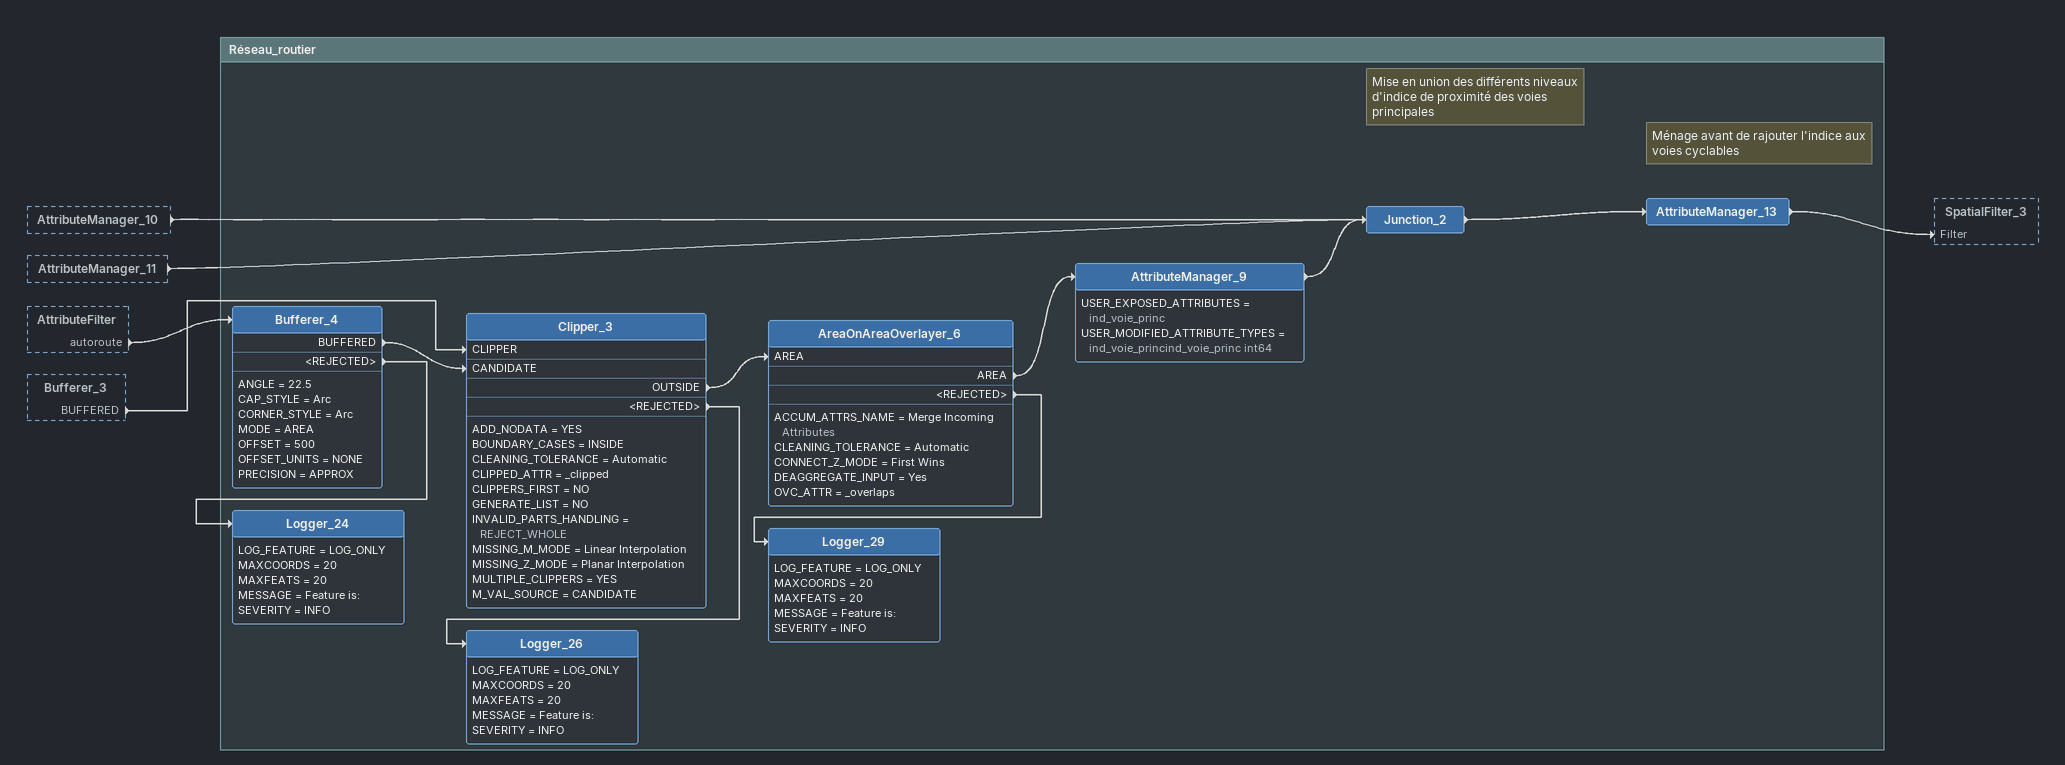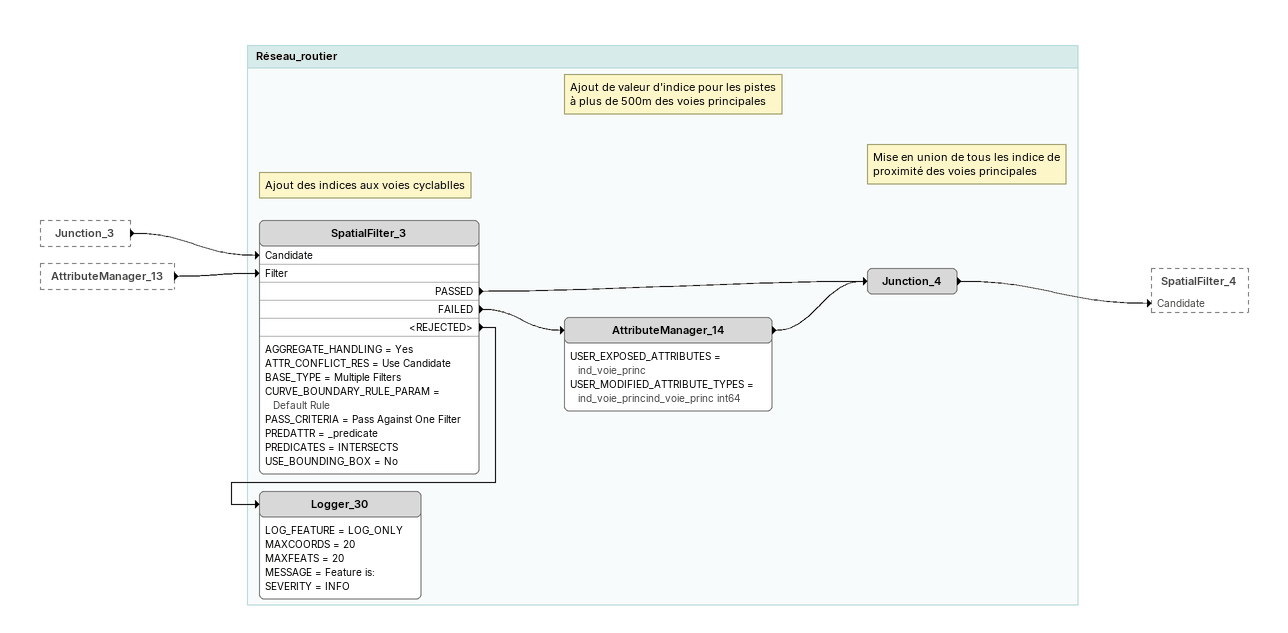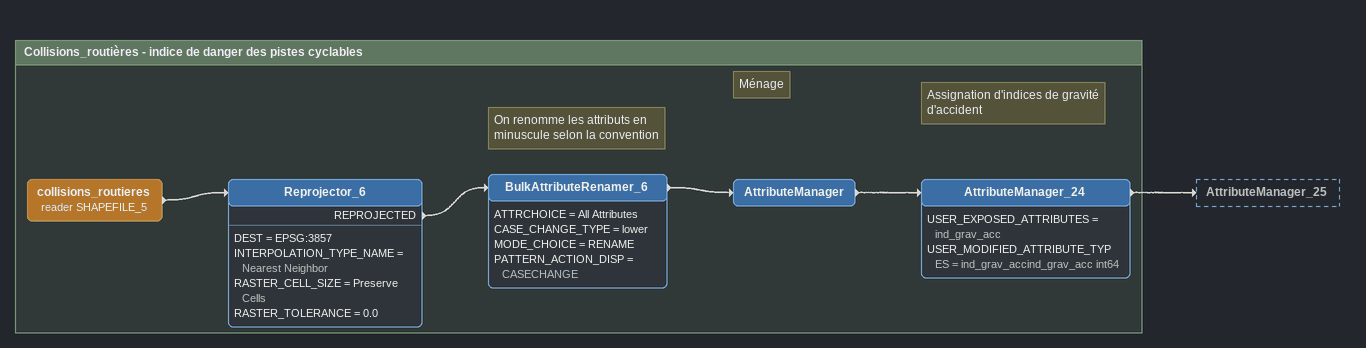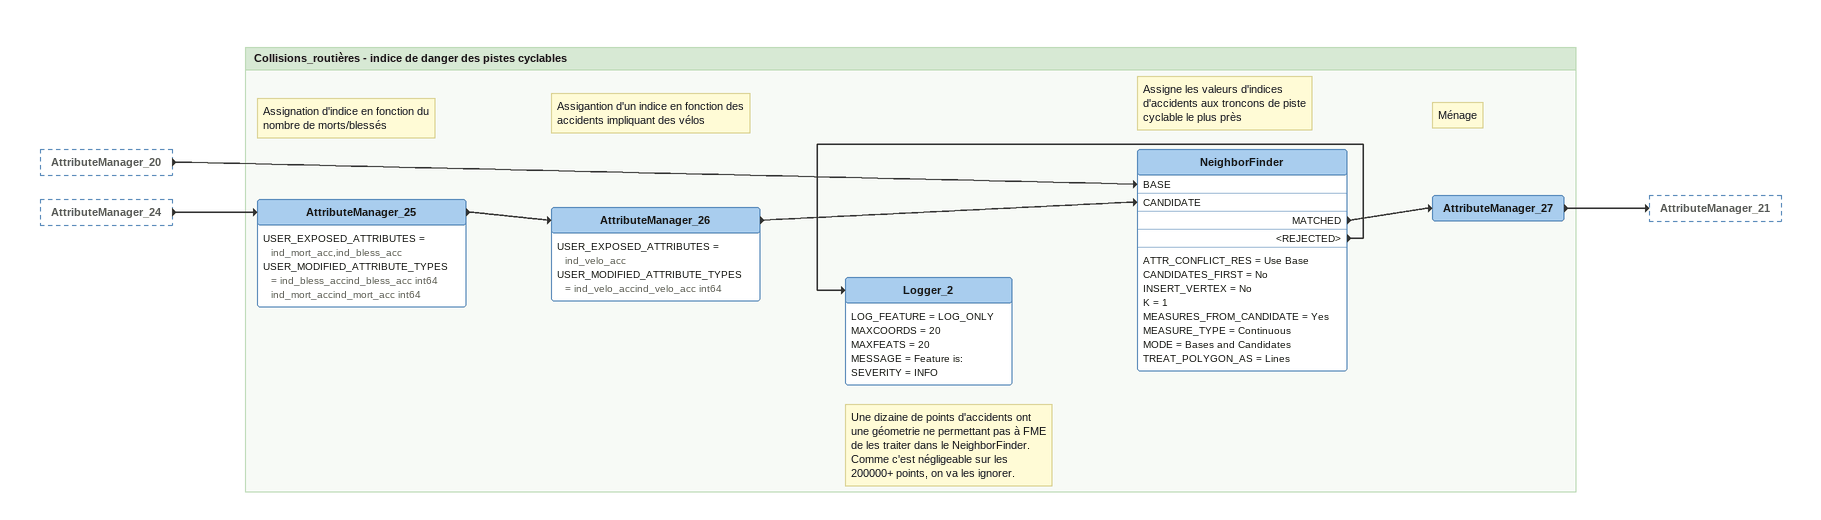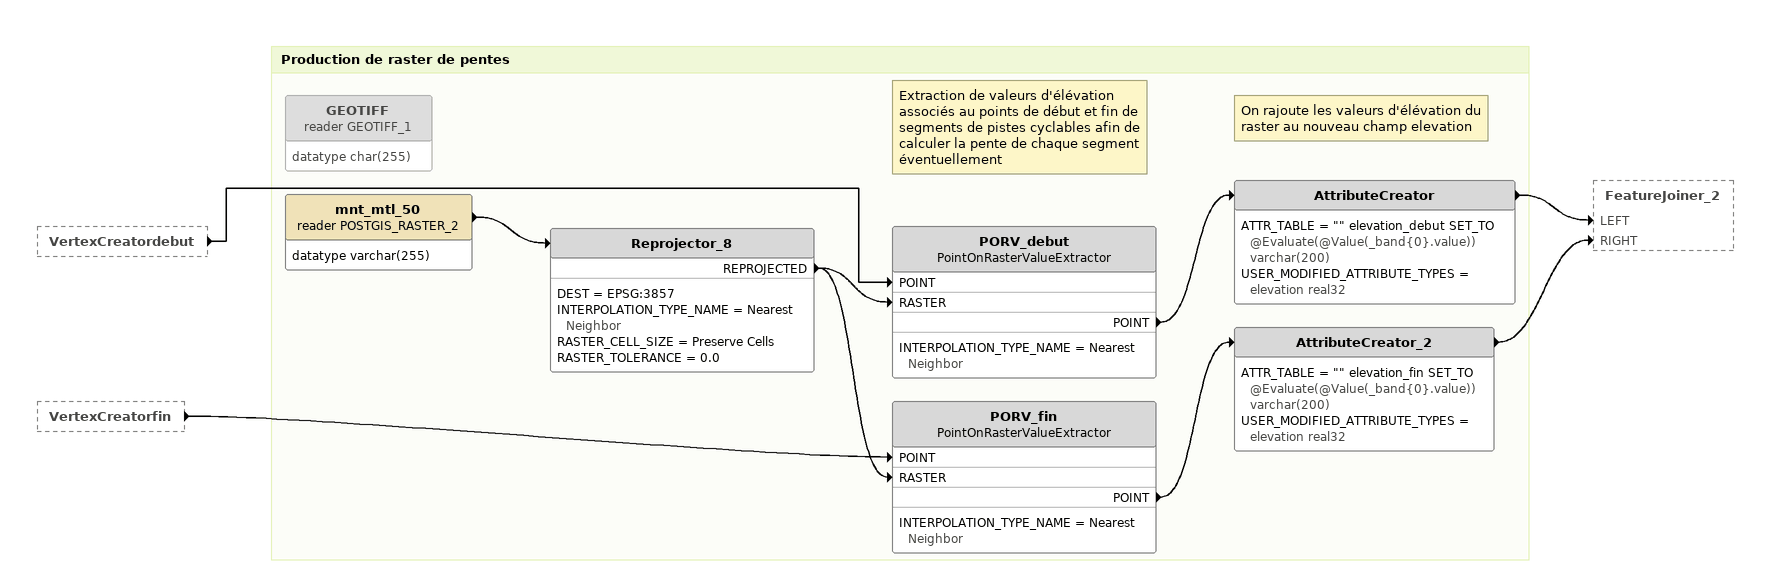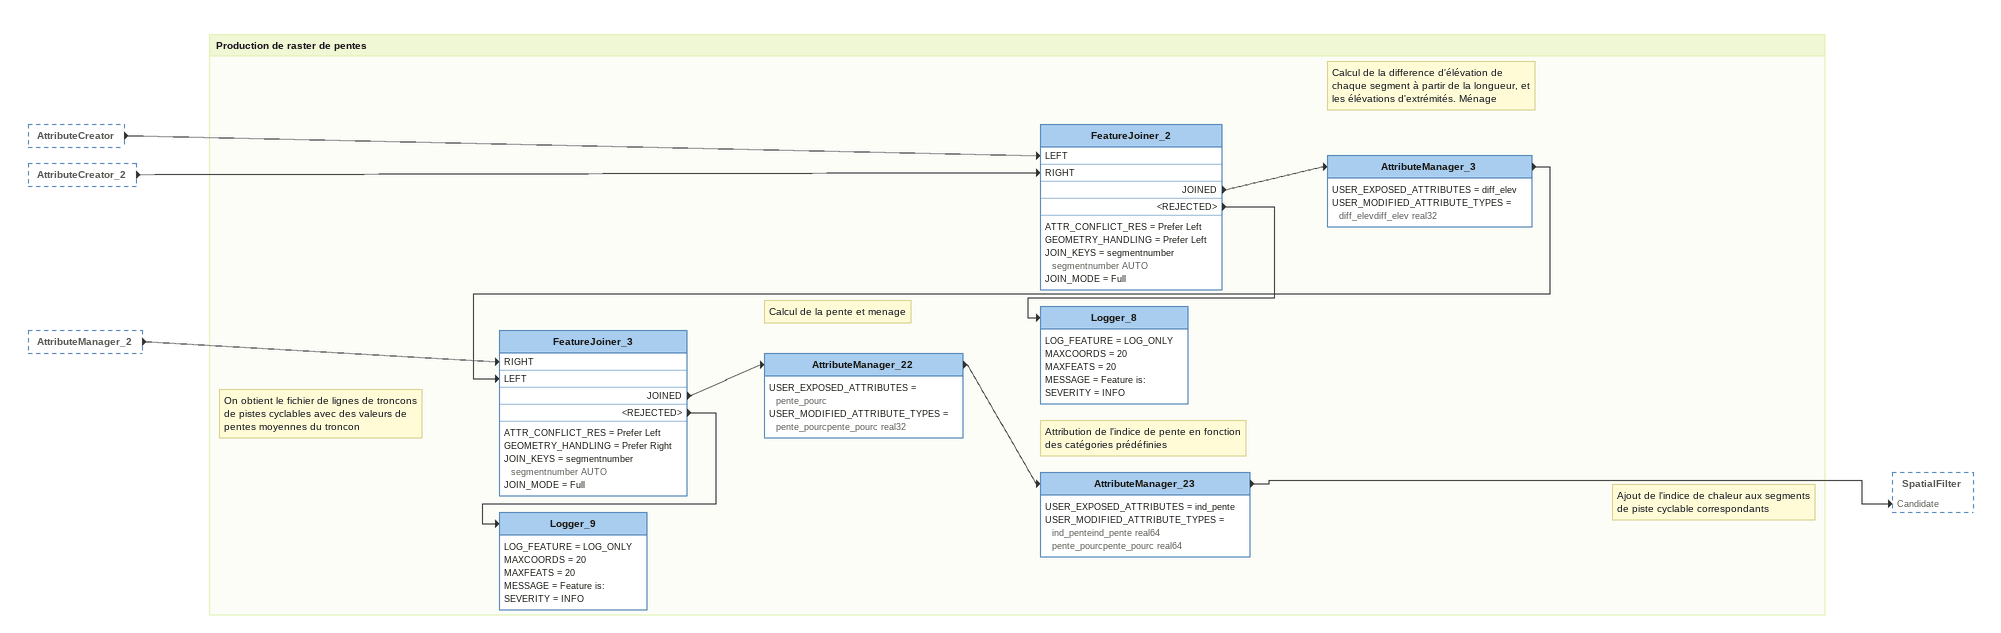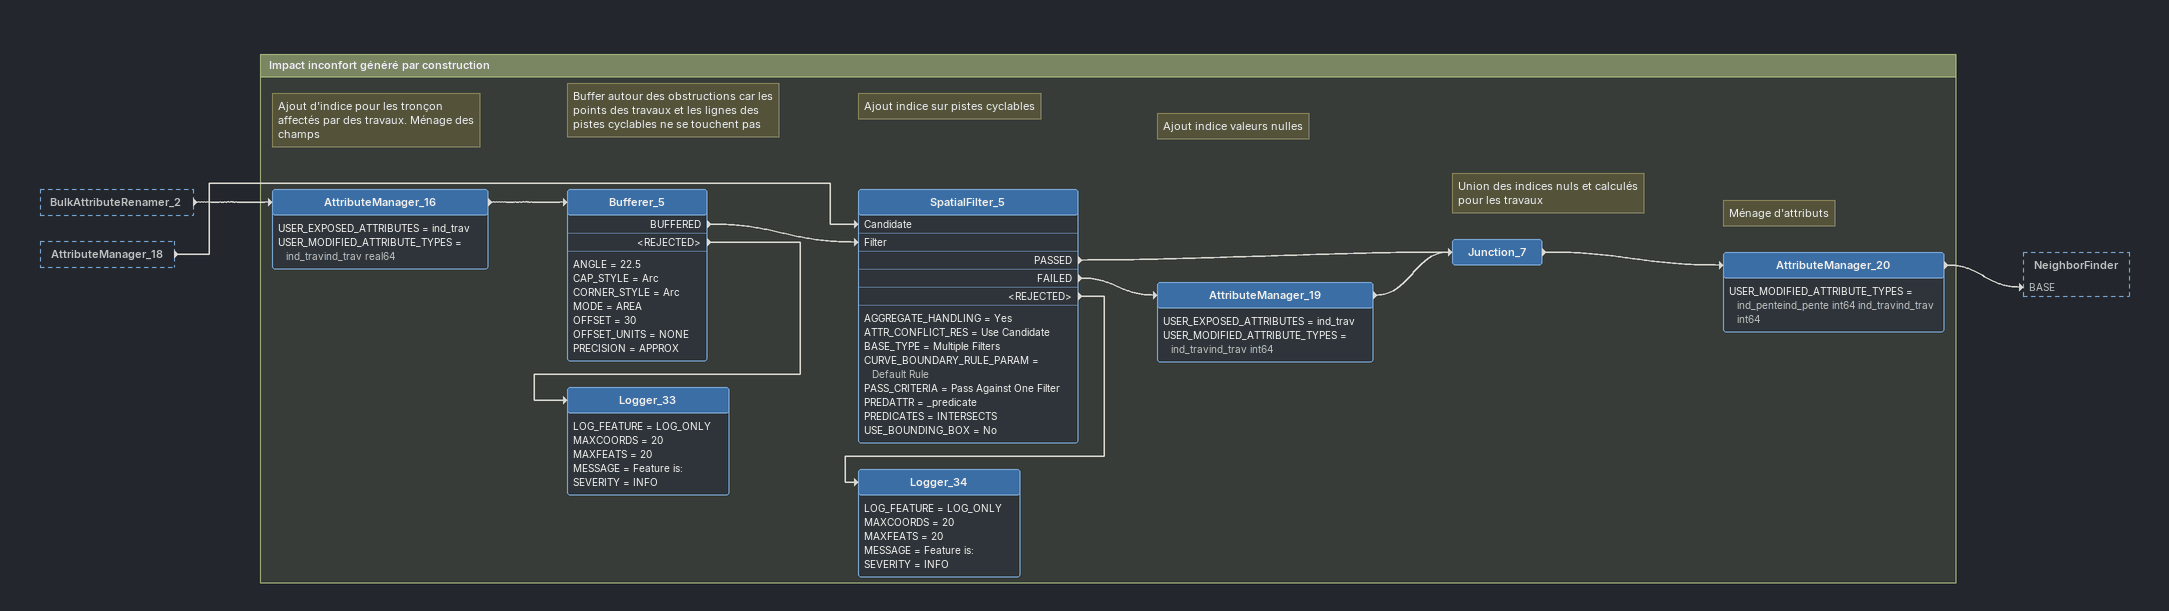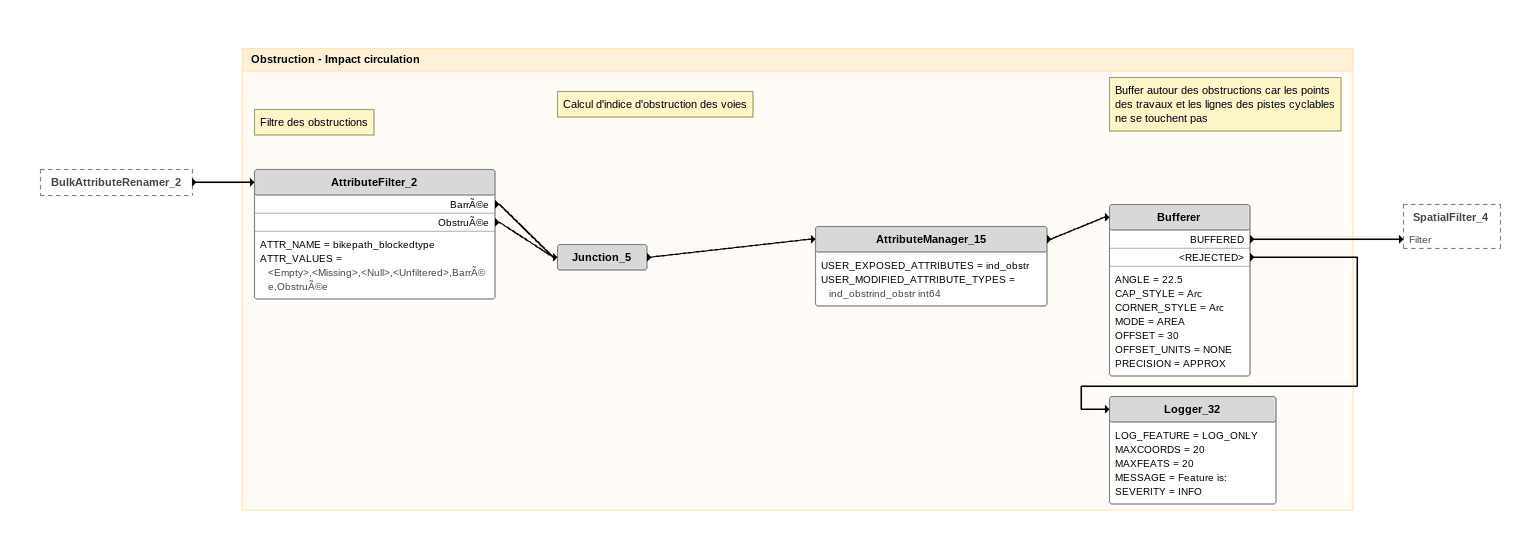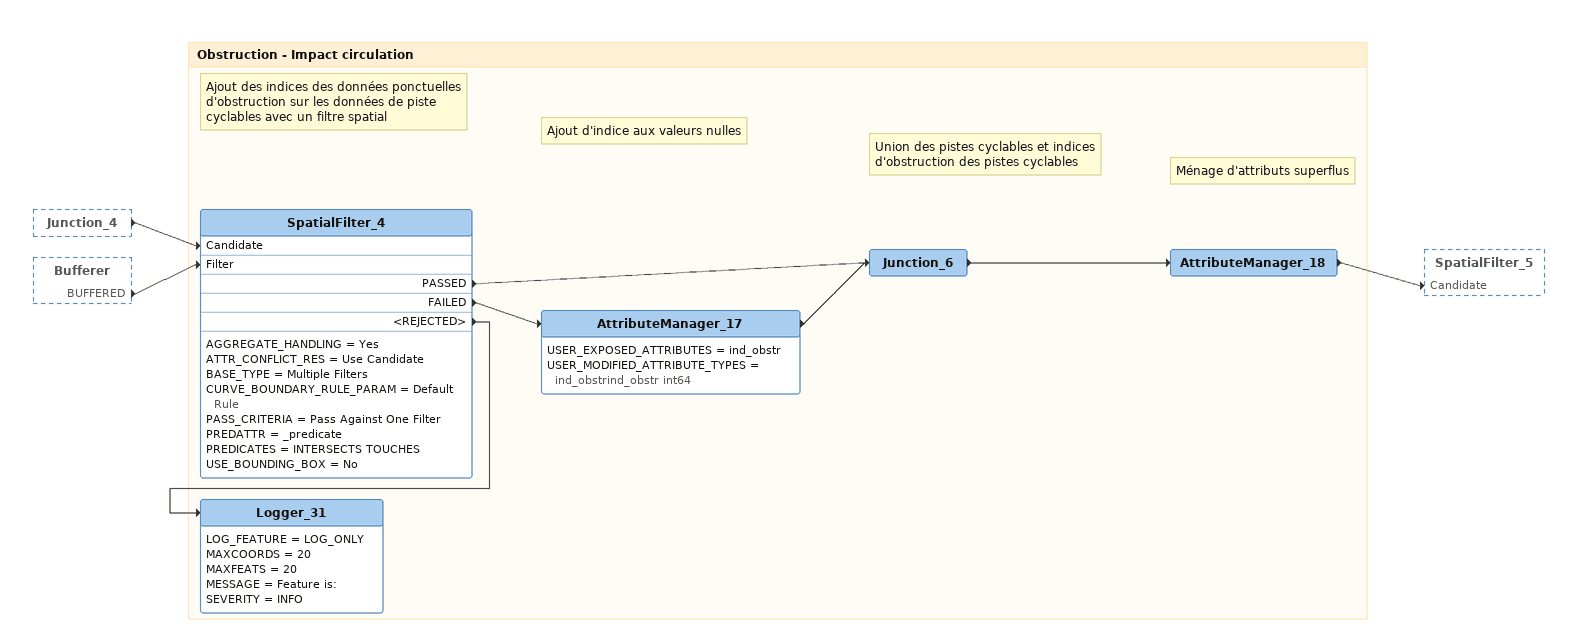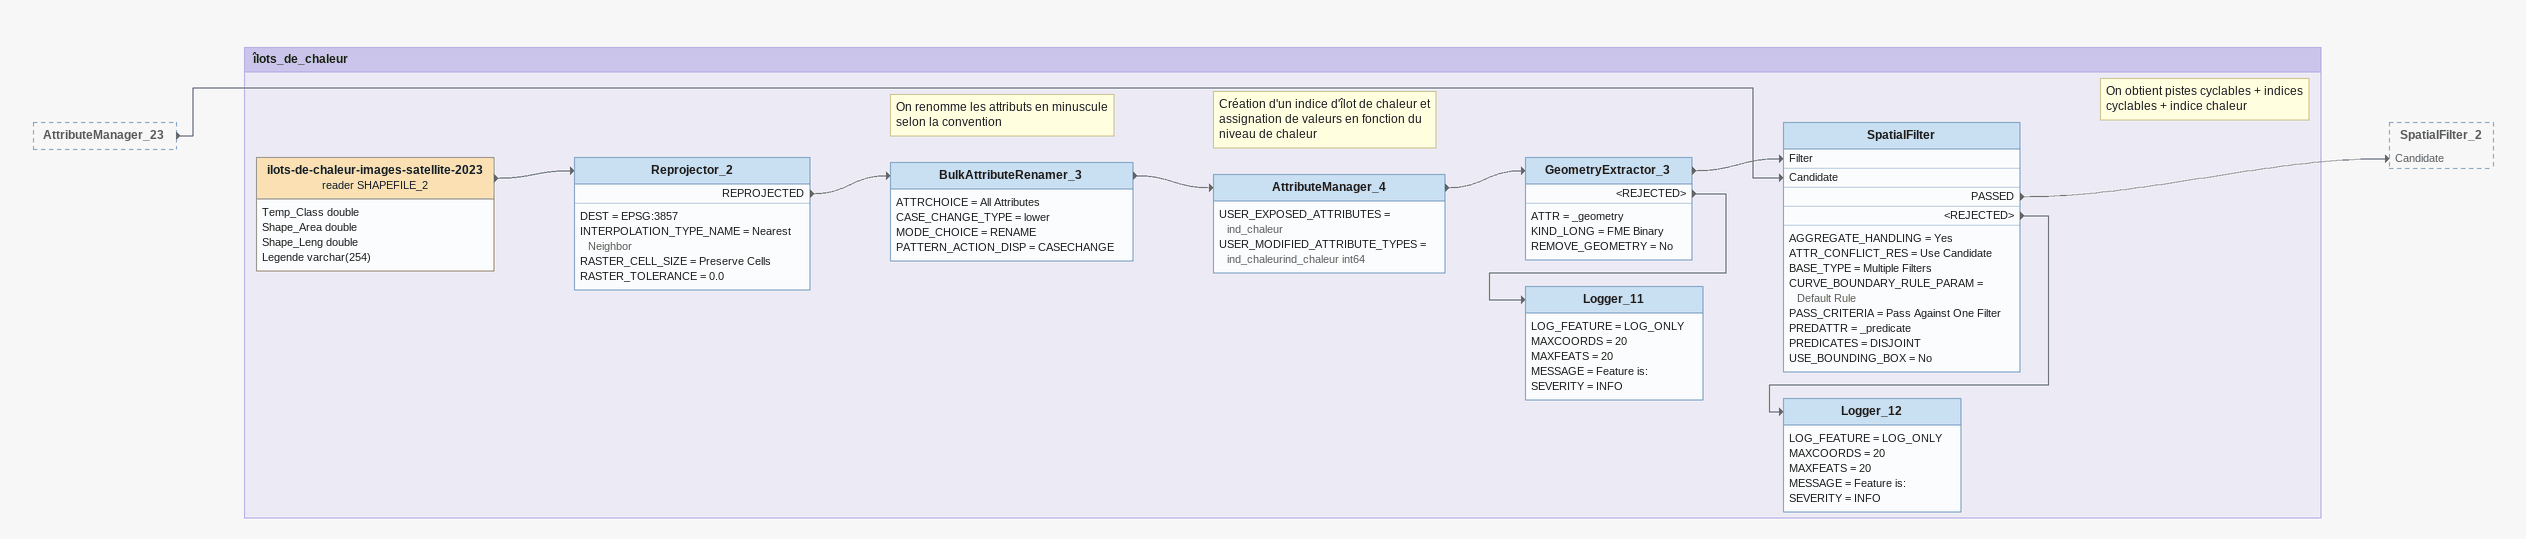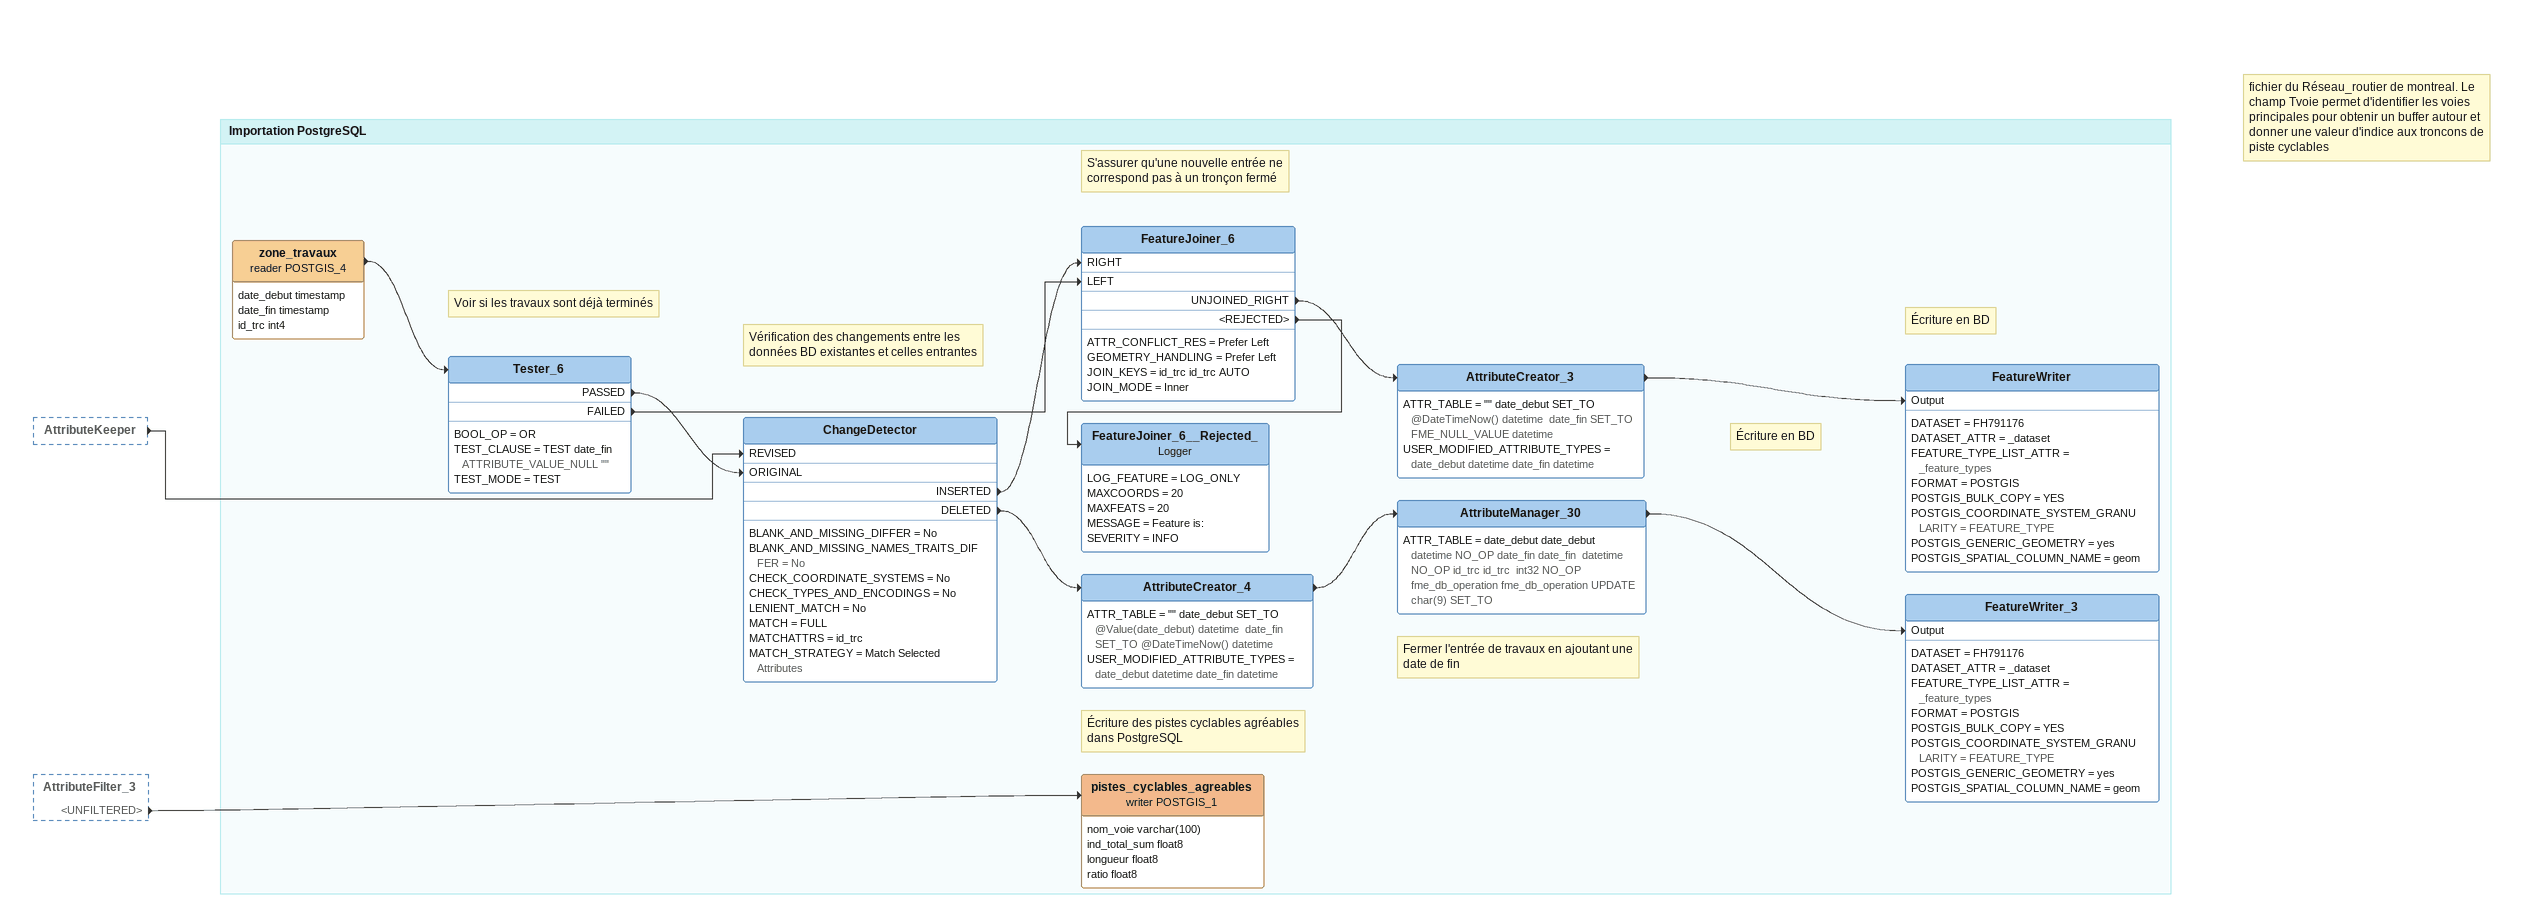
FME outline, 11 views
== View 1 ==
AttributeManager_10 [outside]
    -> Junction_2
AttributeManager_11 [outside]
    -> Junction_2
AttributeFilter [outside]
    autoroute -> Bufferer_4
Bufferer_3 [outside]
    BUFFERED -> Clipper_3 [CLIPPER]

Bookmark: Réseau_routier
Bufferer_4
    ANGLE = 22.5
    CAP_STYLE = Arc
    CORNER_STYLE = Arc
    MODE = AREA
    OFFSET = 500
    OFFSET_UNITS = NONE
    PRECISION = APPROX
    BUFFERED -> Clipper_3 [CANDIDATE]
    <REJECTED> -> Logger_24
Clipper_3
    ADD_NODATA = YES
    BOUNDARY_CASES = INSIDE
    CLEANING_TOLERANCE = Automatic
    CLIPPED_ATTR = _clipped
    CLIPPERS_FIRST = NO
    GENERATE_LIST = NO
    INVALID_PARTS_HANDLING = REJECT_WHOLE
    MISSING_M_MODE = Linear Interpolation
    MISSING_Z_MODE = Planar Interpolation
    MULTIPLE_CLIPPERS = YES
    M_VAL_SOURCE = CANDIDATE
    OUTSIDE -> AreaOnAreaOverlayer_6 [AREA]
    <REJECTED> -> Logger_26
AreaOnAreaOverlayer_6
    ACCUM_ATTRS_NAME = Merge Incoming Attributes
    CLEANING_TOLERANCE = Automatic
    CONNECT_Z_MODE = First Wins
    DEAGGREGATE_INPUT = Yes
    OVC_ATTR = _overlaps
    AREA -> AttributeManager_9
    <REJECTED> -> Logger_29
AttributeManager_9
    USER_EXPOSED_ATTRIBUTES = ind_voie_princ
    USER_MODIFIED_ATTRIBUTE_TYPES = ind_voie_princind_voie_princ int64
    -> Junction_2
Note: Mise en union des différents niveaux d'indice de proximité des voies principales
Junction_2
    -> AttributeManager_13
Note: Ménage avant de rajouter l'indice aux voies cyclables
AttributeManager_13
    -> SpatialFilter_3 [Filter]
Logger_29
    LOG_FEATURE = LOG_ONLY
    MAXCOORDS = 20
    MAXFEATS = 20
    MESSAGE = Feature is:
    SEVERITY = INFO
Logger_26
    LOG_FEATURE = LOG_ONLY
    MAXCOORDS = 20
    MAXFEATS = 20
    MESSAGE = Feature is:
    SEVERITY = INFO
Logger_24
    LOG_FEATURE = LOG_ONLY
    MAXCOORDS = 20
    MAXFEATS = 20
    MESSAGE = Feature is:
    SEVERITY = INFO

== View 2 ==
Junction_3 [outside]
    -> SpatialFilter_3 [Candidate]
AttributeManager_13 [outside]
    -> SpatialFilter_3 [Filter]

Bookmark: Réseau_routier
Note: Ajout des indices aux voies cyclablles
SpatialFilter_3
    AGGREGATE_HANDLING = Yes
    ATTR_CONFLICT_RES = Use Candidate
    BASE_TYPE = Multiple Filters
    CURVE_BOUNDARY_RULE_PARAM = Default Rule
    PASS_CRITERIA = Pass Against One Filter
    PREDATTR = _predicate
    PREDICATES = INTERSECTS
    USE_BOUNDING_BOX = No
    PASSED -> Junction_4
    FAILED -> AttributeManager_14
    <REJECTED> -> Logger_30
Note: Ajout de valeur d'indice pour les pistes à plus de 500m des voies principales
AttributeManager_14
    USER_EXPOSED_ATTRIBUTES = ind_voie_princ
    USER_MODIFIED_ATTRIBUTE_TYPES = ind_voie_princind_voie_princ int64
    -> Junction_4
Note: Mise en union de tous les indice de proximité des voies principales
Junction_4
    -> SpatialFilter_4 [Candidate]
Logger_30
    LOG_FEATURE = LOG_ONLY
    MAXCOORDS = 20
    MAXFEATS = 20
    MESSAGE = Feature is:
    SEVERITY = INFO

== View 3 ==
Bookmark: Collisions_routières - indice de danger des pistes cyclables
collisions_routieres (reader SHAPEFILE_5)
    -> Reprojector_6
Reprojector_6
    DEST = EPSG:3857
    INTERPOLATION_TYPE_NAME = Nearest Neighbor
    RASTER_CELL_SIZE = Preserve Cells
    RASTER_TOLERANCE = 0.0
    REPROJECTED -> BulkAttributeRenamer_6
Note: On renomme les attributs en minuscule selon la convention
BulkAttributeRenamer_6
    ATTRCHOICE = All Attributes
    CASE_CHANGE_TYPE = lower
    MODE_CHOICE = RENAME
    PATTERN_ACTION_DISP = CASECHANGE
    -> AttributeManager
Note: Ménage
AttributeManager
    -> AttributeManager_24
Note: Assignation d'indices de gravité d'accident
AttributeManager_24
    USER_EXPOSED_ATTRIBUTES = ind_grav_acc
    USER_MODIFIED_ATTRIBUTE_TYPES = ind_grav_accind_grav_acc int64
    -> AttributeManager_25

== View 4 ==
AttributeManager_20 [outside]
    -> NeighborFinder [BASE]
AttributeManager_24 [outside]
    -> AttributeManager_25

Bookmark: Collisions_routières - indice de danger des pistes cyclables
Note: Assignation d'indice en fonction du nombre de morts/blessés
AttributeManager_25
    USER_EXPOSED_ATTRIBUTES = ind_mort_acc,ind_bless_acc
    USER_MODIFIED_ATTRIBUTE_TYPES = ind_bless_accind_bless_acc int64 ind_mort_accind_mort_acc int64
    -> AttributeManager_26
Note: Assigantion d'un indice en fonction des accidents impliquant des vélos
AttributeManager_26
    USER_EXPOSED_ATTRIBUTES = ind_velo_acc
    USER_MODIFIED_ATTRIBUTE_TYPES = ind_velo_accind_velo_acc int64
    -> NeighborFinder [CANDIDATE]
Note: Assigne les valeurs d'indices d'accidents aux troncons de piste cyclable le plus près
NeighborFinder
    ATTR_CONFLICT_RES = Use Base
    CANDIDATES_FIRST = No
    INSERT_VERTEX = No
    K = 1
    MEASURES_FROM_CANDIDATE = Yes
    MEASURE_TYPE = Continuous
    MODE = Bases and Candidates
    TREAT_POLYGON_AS = Lines
    MATCHED -> AttributeManager_27
    <REJECTED> -> Logger_2
Note: Ménage
AttributeManager_27
    -> AttributeManager_21
Note: Une dizaine de points d'accidents ont une géometrie ne permettant pas à FME de les traiter dans le NeighborFinder. Comme c'est négligeable sur les 200000+ points, on va les ignorer.
Logger_2
    LOG_FEATURE = LOG_ONLY
    MAXCOORDS = 20
    MAXFEATS = 20
    MESSAGE = Feature is:
    SEVERITY = INFO

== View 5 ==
VertexCreatordebut [outside]
    -> PORV_debut [POINT]
VertexCreatorfin [outside]
    -> PORV_fin [POINT]

Bookmark: Production de raster de pentes
GEOTIFF (reader GEOTIFF_1) [off]
    attributes: datatype char(255)
mnt_mtl_50 (reader POSTGIS_RASTER_2)
    attributes: datatype varchar(255)
    -> Reprojector_8
Reprojector_8
    DEST = EPSG:3857
    INTERPOLATION_TYPE_NAME = Nearest Neighbor
    RASTER_CELL_SIZE = Preserve Cells
    RASTER_TOLERANCE = 0.0
    REPROJECTED -> PORV_debut [RASTER]
    REPROJECTED -> PORV_fin [RASTER]
Note: Extraction de valeurs d'élévation associés au points de début et fin de segments de pistes cyclables afin de calculer la pente de chaque segment éventuellement
PORV_debut: PointOnRasterValueExtractor
    INTERPOLATION_TYPE_NAME = Nearest Neighbor
    POINT -> AttributeCreator
Note: On rajoute les valeurs d'élévation du raster au nouveau champ elevation
AttributeCreator
    ATTR_TABLE = "" elevation_debut SET_TO @Evaluate(@Value(_band{0}.value)) varchar(200)
    USER_MODIFIED_ATTRIBUTE_TYPES = elevation real32
    -> FeatureJoiner_2 [LEFT]
PORV_fin: PointOnRasterValueExtractor
    INTERPOLATION_TYPE_NAME = Nearest Neighbor
    POINT -> AttributeCreator_2
AttributeCreator_2
    ATTR_TABLE = "" elevation_fin SET_TO @Evaluate(@Value(_band{0}.value)) varchar(200)
    USER_MODIFIED_ATTRIBUTE_TYPES = elevation real32
    -> FeatureJoiner_2 [RIGHT]

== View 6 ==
AttributeCreator [outside]
    -> FeatureJoiner_2 [LEFT]
AttributeCreator_2 [outside]
    -> FeatureJoiner_2 [RIGHT]
AttributeManager_2 [outside]
    -> FeatureJoiner_3 [RIGHT]

Bookmark: Production de raster de pentes
FeatureJoiner_2
    ATTR_CONFLICT_RES = Prefer Left
    GEOMETRY_HANDLING = Prefer Left
    JOIN_KEYS = segmentnumber segmentnumber AUTO
    JOIN_MODE = Full
    JOINED -> AttributeManager_3
    <REJECTED> -> Logger_8
Note: Calcul de la difference d'élévation de chaque segment à partir de la longueur, et les élévations d'extrémités. Ménage
AttributeManager_3
    USER_EXPOSED_ATTRIBUTES = diff_elev
    USER_MODIFIED_ATTRIBUTE_TYPES = diff_elevdiff_elev real32
    -> FeatureJoiner_3 [LEFT]
Note: On obtient le fichier de lignes de troncons de pistes cyclables avec des valeurs de pentes moyennes du troncon
FeatureJoiner_3
    ATTR_CONFLICT_RES = Prefer Left
    GEOMETRY_HANDLING = Prefer Right
    JOIN_KEYS = segmentnumber segmentnumber AUTO
    JOIN_MODE = Full
    JOINED -> AttributeManager_22
    <REJECTED> -> Logger_9
Note: Calcul de la pente et menage
AttributeManager_22
    USER_EXPOSED_ATTRIBUTES = pente_pourc
    USER_MODIFIED_ATTRIBUTE_TYPES = pente_pourcpente_pourc real32
    -> AttributeManager_23
Note: Attribution de l'indice de pente en fonction des catégories prédéfinies
Note: Ajout de l'indice de chaleur aux segments de piste cyclable correspondants
AttributeManager_23
    USER_EXPOSED_ATTRIBUTES = ind_pente
    USER_MODIFIED_ATTRIBUTE_TYPES = ind_penteind_pente real64 pente_pourcpente_pourc real64
    -> SpatialFilter [Candidate]
Logger_9
    LOG_FEATURE = LOG_ONLY
    MAXCOORDS = 20
    MAXFEATS = 20
    MESSAGE = Feature is:
    SEVERITY = INFO
Logger_8
    LOG_FEATURE = LOG_ONLY
    MAXCOORDS = 20
    MAXFEATS = 20
    MESSAGE = Feature is:
    SEVERITY = INFO

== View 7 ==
BulkAttributeRenamer_2 [outside]
    -> AttributeManager_16
AttributeManager_18 [outside]
    -> SpatialFilter_5 [Candidate]

Bookmark: Impact inconfort généré par construction
Note: Ajout d'indice pour les tronçon affectés par des travaux. Ménage des champs
AttributeManager_16
    USER_EXPOSED_ATTRIBUTES = ind_trav
    USER_MODIFIED_ATTRIBUTE_TYPES = ind_travind_trav real64
    -> Bufferer_5
Note: Buffer autour des obstructions car les points des travaux et les lignes des pistes cyclables ne se touchent pas
Bufferer_5
    ANGLE = 22.5
    CAP_STYLE = Arc
    CORNER_STYLE = Arc
    MODE = AREA
    OFFSET = 30
    OFFSET_UNITS = NONE
    PRECISION = APPROX
    BUFFERED -> SpatialFilter_5 [Filter]
    <REJECTED> -> Logger_33
Logger_33
    LOG_FEATURE = LOG_ONLY
    MAXCOORDS = 20
    MAXFEATS = 20
    MESSAGE = Feature is:
    SEVERITY = INFO
Note: Ajout indice sur pistes cyclables
SpatialFilter_5
    AGGREGATE_HANDLING = Yes
    ATTR_CONFLICT_RES = Use Candidate
    BASE_TYPE = Multiple Filters
    CURVE_BOUNDARY_RULE_PARAM = Default Rule
    PASS_CRITERIA = Pass Against One Filter
    PREDATTR = _predicate
    PREDICATES = INTERSECTS
    USE_BOUNDING_BOX = No
    PASSED -> Junction_7
    FAILED -> AttributeManager_19
    <REJECTED> -> Logger_34
Note: Ajout indice valeurs nulles
AttributeManager_19
    USER_EXPOSED_ATTRIBUTES = ind_trav
    USER_MODIFIED_ATTRIBUTE_TYPES = ind_travind_trav int64
    -> Junction_7
Note: Union des indices nuls et calculés pour les travaux
Junction_7
    -> AttributeManager_20
Note: Ménage d'attributs
AttributeManager_20
    USER_MODIFIED_ATTRIBUTE_TYPES = ind_penteind_pente int64 ind_travind_trav int64
    -> NeighborFinder [BASE]
Logger_34
    LOG_FEATURE = LOG_ONLY
    MAXCOORDS = 20
    MAXFEATS = 20
    MESSAGE = Feature is:
    SEVERITY = INFO

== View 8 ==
BulkAttributeRenamer_2 [outside]
    -> AttributeFilter_2

Bookmark: Obstruction - Impact circulation
Note: Filtre des obstructions
AttributeFilter_2
    ATTR_NAME = bikepath_blockedtype
    ATTR_VALUES = <Empty>,<Missing>,<Null>,<Unfiltered>,BarrÃ©e,ObstruÃ©e
    BarrÃ©e -> Junction_5
    ObstruÃ©e -> Junction_5
Junction_5
    -> AttributeManager_15
Note: Calcul d'indice d'obstruction des voies
AttributeManager_15
    USER_EXPOSED_ATTRIBUTES = ind_obstr
    USER_MODIFIED_ATTRIBUTE_TYPES = ind_obstrind_obstr int64
    -> Bufferer
Note: Buffer autour des obstructions car les points des travaux et les lignes des pistes cyclables ne se touchent pas
Bufferer
    ANGLE = 22.5
    CAP_STYLE = Arc
    CORNER_STYLE = Arc
    MODE = AREA
    OFFSET = 30
    OFFSET_UNITS = NONE
    PRECISION = APPROX
    BUFFERED -> SpatialFilter_4 [Filter]
    <REJECTED> -> Logger_32
Logger_32
    LOG_FEATURE = LOG_ONLY
    MAXCOORDS = 20
    MAXFEATS = 20
    MESSAGE = Feature is:
    SEVERITY = INFO

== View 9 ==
Junction_4 [outside]
    -> SpatialFilter_4 [Candidate]
Bufferer [outside]
    BUFFERED -> SpatialFilter_4 [Filter]

Bookmark: Obstruction - Impact circulation
Note: Ajout des indices des données ponctuelles d'obstruction sur les données de piste cyclables avec un filtre spatial
SpatialFilter_4
    AGGREGATE_HANDLING = Yes
    ATTR_CONFLICT_RES = Use Candidate
    BASE_TYPE = Multiple Filters
    CURVE_BOUNDARY_RULE_PARAM = Default Rule
    PASS_CRITERIA = Pass Against One Filter
    PREDATTR = _predicate
    PREDICATES = INTERSECTS TOUCHES
    USE_BOUNDING_BOX = No
    PASSED -> Junction_6
    FAILED -> AttributeManager_17
    <REJECTED> -> Logger_31
Note: Ajout d'indice aux valeurs nulles
AttributeManager_17
    USER_EXPOSED_ATTRIBUTES = ind_obstr
    USER_MODIFIED_ATTRIBUTE_TYPES = ind_obstrind_obstr int64
    -> Junction_6
Note: Union des pistes cyclables et indices d'obstruction des pistes cyclables
Junction_6
    -> AttributeManager_18
Note: Ménage d'attributs superflus
AttributeManager_18
    -> SpatialFilter_5 [Candidate]
Logger_31
    LOG_FEATURE = LOG_ONLY
    MAXCOORDS = 20
    MAXFEATS = 20
    MESSAGE = Feature is:
    SEVERITY = INFO

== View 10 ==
AttributeManager_23 [outside]
    -> SpatialFilter [Candidate]

Bookmark: îlots_de_chaleur
ilots-de-chaleur-images-satellite-2023 (reader SHAPEFILE_2)
    attributes: Temp_Class double, Shape_Area double, Shape_Leng double, Legende varchar(254)
    -> Reprojector_2
Reprojector_2
    DEST = EPSG:3857
    INTERPOLATION_TYPE_NAME = Nearest Neighbor
    RASTER_CELL_SIZE = Preserve Cells
    RASTER_TOLERANCE = 0.0
    REPROJECTED -> BulkAttributeRenamer_3
Note: On renomme les attributs en minuscule selon la convention
BulkAttributeRenamer_3
    ATTRCHOICE = All Attributes
    CASE_CHANGE_TYPE = lower
    MODE_CHOICE = RENAME
    PATTERN_ACTION_DISP = CASECHANGE
    -> AttributeManager_4
Note: Création d'un indice d'îlot de chaleur et assignation de valeurs en fonction du niveau de chaleur
AttributeManager_4
    USER_EXPOSED_ATTRIBUTES = ind_chaleur
    USER_MODIFIED_ATTRIBUTE_TYPES = ind_chaleurind_chaleur int64
    -> GeometryExtractor_3
GeometryExtractor_3
    ATTR = _geometry
    KIND_LONG = FME Binary
    REMOVE_GEOMETRY = No
    -> SpatialFilter [Filter]
    <REJECTED> -> Logger_11
Note: On obtient pistes cyclables + indices cyclables + indice chaleur
SpatialFilter
    AGGREGATE_HANDLING = Yes
    ATTR_CONFLICT_RES = Use Candidate
    BASE_TYPE = Multiple Filters
    CURVE_BOUNDARY_RULE_PARAM = Default Rule
    PASS_CRITERIA = Pass Against One Filter
    PREDATTR = _predicate
    PREDICATES = DISJOINT
    USE_BOUNDING_BOX = No
    PASSED -> SpatialFilter_2 [Candidate]
    <REJECTED> -> Logger_12
Logger_12
    LOG_FEATURE = LOG_ONLY
    MAXCOORDS = 20
    MAXFEATS = 20
    MESSAGE = Feature is:
    SEVERITY = INFO
Logger_11
    LOG_FEATURE = LOG_ONLY
    MAXCOORDS = 20
    MAXFEATS = 20
    MESSAGE = Feature is:
    SEVERITY = INFO

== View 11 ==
AttributeKeeper [outside]
    -> ChangeDetector [REVISED]
AttributeFilter_3 [outside]
    <UNFILTERED> -> pistes_cyclables_agreables (writer POSTGIS_1)
Note: fichier du Réseau_routier de montreal. Le champ Tvoie permet d'identifier les voies principales pour obtenir un buffer autour et donner une valeur d'indice aux troncons de piste cyclables

Bookmark: Importation PostgreSQL
Note: Écriture des pistes cyclables agréables dans PostgreSQL
pistes_cyclables_agreables (writer POSTGIS_1)
    attributes: nom_voie varchar(100), ind_total_sum float8, longueur float8, ratio float8
zone_travaux (reader POSTGIS_4)
    attributes: date_debut timestamp, date_fin timestamp, id_trc int4
    -> Tester_6
Note: Voir si les travaux sont déjà terminés
Tester_6
    BOOL_OP = OR
    TEST_CLAUSE = TEST date_fin ATTRIBUTE_VALUE_NULL ""
    TEST_MODE = TEST
    PASSED -> ChangeDetector [ORIGINAL]
    FAILED -> FeatureJoiner_6 [LEFT]
Note: Vérification des changements entre les données BD existantes et celles entrantes
ChangeDetector
    BLANK_AND_MISSING_DIFFER = No
    BLANK_AND_MISSING_NAMES_TRAITS_DIFFER = No
    CHECK_COORDINATE_SYSTEMS = No
    CHECK_TYPES_AND_ENCODINGS = No
    LENIENT_MATCH = No
    MATCH = FULL
    MATCHATTRS = id_trc
    MATCH_STRATEGY = Match Selected Attributes
    INSERTED -> FeatureJoiner_6 [RIGHT]
    DELETED -> AttributeCreator_4
Note: S'assurer qu'une nouvelle entrée ne correspond pas à un tronçon fermé
FeatureJoiner_6
    ATTR_CONFLICT_RES = Prefer Left
    GEOMETRY_HANDLING = Prefer Left
    JOIN_KEYS = id_trc id_trc AUTO
    JOIN_MODE = Inner
    UNJOINED_RIGHT -> AttributeCreator_3
    <REJECTED> -> FeatureJoiner_6__Rejected_
AttributeCreator_3
    ATTR_TABLE = "" date_debut SET_TO @DateTimeNow() datetime  date_fin SET_TO FME_NULL_VALUE datetime
    USER_MODIFIED_ATTRIBUTE_TYPES = date_debut datetime date_fin datetime
    -> FeatureWriter [Output]
Note: Écriture en BD
FeatureWriter
    DATASET = FH791176
    DATASET_ATTR = _dataset
    FEATURE_TYPE_LIST_ATTR = _feature_types
    FORMAT = POSTGIS
    POSTGIS_BULK_COPY = YES
    POSTGIS_COORDINATE_SYSTEM_GRANULARITY = FEATURE_TYPE
    POSTGIS_GENERIC_GEOMETRY = yes
    POSTGIS_SPATIAL_COLUMN_NAME = geom
FeatureJoiner_6__Rejected_: Logger
    LOG_FEATURE = LOG_ONLY
    MAXCOORDS = 20
    MAXFEATS = 20
    MESSAGE = Feature is:
    SEVERITY = INFO
AttributeCreator_4
    ATTR_TABLE = "" date_debut SET_TO @Value(date_debut) datetime  date_fin SET_TO @DateTimeNow() datetime
    USER_MODIFIED_ATTRIBUTE_TYPES = date_debut datetime date_fin datetime
    -> AttributeManager_30
Note: Fermer l'entrée de travaux en ajoutant une date de fin
AttributeManager_30
    ATTR_TABLE = date_debut date_debut  datetime NO_OP date_fin date_fin  datetime NO_OP id_trc id_trc  int32 NO_OP fme_db_operation fme_db_operation UPDATE char(9) SET_TO
    -> FeatureWriter_3 [Output]
Note: Écriture en BD
FeatureWriter_3
    DATASET = FH791176
    DATASET_ATTR = _dataset
    FEATURE_TYPE_LIST_ATTR = _feature_types
    FORMAT = POSTGIS
    POSTGIS_BULK_COPY = YES
    POSTGIS_COORDINATE_SYSTEM_GRANULARITY = FEATURE_TYPE
    POSTGIS_GENERIC_GEOMETRY = yes
    POSTGIS_SPATIAL_COLUMN_NAME = geom
